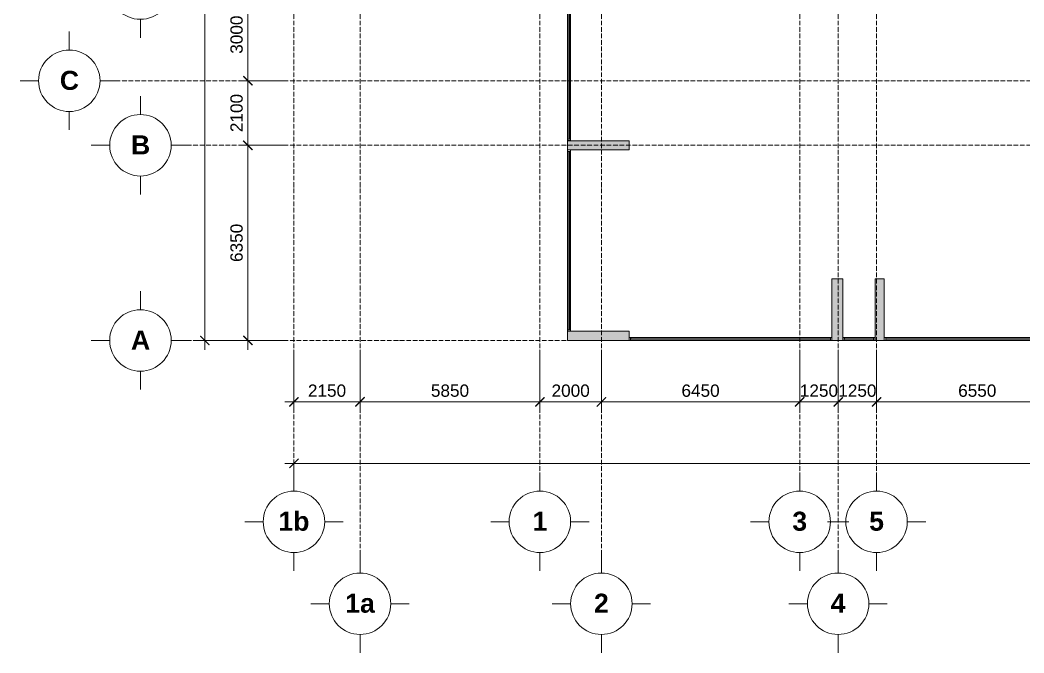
# Model space of a CAD drawing. Header units: millimetres. Extents: x -20211 to 105142, y -25405 to 48204.
# Drawn here: x -17407 to 15244, y -10168 to 10425 of the extents above; entities that cross this region are included whole.
import ezdxf

# ---------------------------------------------------------------- set-up
doc = ezdxf.new("R2010")
doc.units = ezdxf.units.MM
doc.linetypes.add('Grid Line', pattern=[4.2, 3, -0.6, 0, -0.6])
doc.layers.get('Defpoints').update_dxf_attribs({"color": 230})
for name, color, linetype, lineweight in [('CUA', 31, 'Continuous', 9), ('DIM', 1, 'Continuous', 5), ('KH', 6, 'Continuous', 5), ('NET-CAT', 3, 'Continuous', 15), ('NET-THAY', 2, 'Continuous', 9), ('TRUC', 225, 'Continuous', 5), ('X-COT HAM$0$LC.HA', 8, 'Continuous', 9)]:
    doc.layers.add(name, color=color, linetype=linetype, lineweight=lineweight)
doc.styles.add('Arial_B', font='arialbd_0.ttf', dxfattribs={"height": 619.047619})
doc.styles.add('TA1', font='arial_0.ttf')
doc.dimstyles.new('D_200_KTx2', dxfattribs={"dimtxt": 400, "dimasz": 300, "dimexe": 300, "dimexo": 300, "dimgap": 160, "dimtad": 1, "dimdec": 0, "dimzin": 9, "dimtxsty": 'TA1', "dimblk": 'ARCHTICK', "dimcen": 1, "dimdle": 300, "dimclrd": 256, "dimclre": 256, "dimclrt": 7, "dimadec": 0, "dimazin": 0, "dimtfac": 1, "dimtdec": 0, "dimtix": 1, "dimtmove": 1, "dimatfit": 3, "dimldrblk": 'ARCHTICK', "dimfxl": 0, "dimtolj": 1, "dimtzin": 0, "dimlwd": -1, "dimlwe": -1, "dimarcsym": 0})

# ---------------------------------------------------------------- blocks, each defined once
blk = doc.blocks.new('_ARCHTICK')
at = {"color": 0, "linetype": 'ByBlock', "const_width": 0.15}
blk.add_lwpolyline([(-0.5, -0.5), (0.5, 0.5)], dxfattribs=at)
blk = doc.blocks.new('*D33')
at = {"layer": 'Defpoints', "color": 0, "transparency": 16777216}
for p in [(-8499, 0), (-6349, 0), (-6349, -2000)]:
    blk.add_point(p, dxfattribs=at)
at = {"layer": 'DIM', "transparency": 16777216}
for p, q in [((-8499, -300), (-8499, -2300)), ((-6349, -300), (-6349, -2300)), ((-8799, -2000), (-6049, -2000))]:
    blk.add_line(p, q, dxfattribs=at)
at = {"layer": 'DIM', "transparency": 16777216, "xscale": 300, "yscale": 300, "zscale": 300, "rotation": 180}
blk.add_blockref('_ARCHTICK', (-8499, -2000), dxfattribs=at)
at = {"layer": 'DIM', "transparency": 16777216, "xscale": 300, "yscale": 300, "zscale": 300}
blk.add_blockref('_ARCHTICK', (-6349, -2000), dxfattribs=at)
at = {"layer": 'DIM', "color": 7, "transparency": 16777216, "insert": (-7424, -1636), "char_height": 400, "attachment_point": 5, "style": 'TA1'}
blk.add_mtext('\\A1;2150', dxfattribs=at)
blk = doc.blocks.new('*D34')
at = {"layer": 'Defpoints', "color": 0, "transparency": 16777216}
for p in [(-6349, 0), (-499, 0), (-499, -2000)]:
    blk.add_point(p, dxfattribs=at)
at = {"layer": 'DIM', "transparency": 16777216}
for p, q in [((-6349, -300), (-6349, -2300)), ((-499, -300), (-499, -2300)), ((-6649, -2000), (-199, -2000))]:
    blk.add_line(p, q, dxfattribs=at)
at = {"layer": 'DIM', "transparency": 16777216, "xscale": 300, "yscale": 300, "zscale": 300, "rotation": 180}
blk.add_blockref('_ARCHTICK', (-6349, -2000), dxfattribs=at)
at = {"layer": 'DIM', "transparency": 16777216, "xscale": 300, "yscale": 300, "zscale": 300}
blk.add_blockref('_ARCHTICK', (-499, -2000), dxfattribs=at)
at = {"layer": 'DIM', "color": 7, "transparency": 16777216, "insert": (-3424, -1636), "char_height": 400, "attachment_point": 5, "style": 'TA1'}
blk.add_mtext('\\A1;5850', dxfattribs=at)
blk = doc.blocks.new('*D35')
at = {"layer": 'Defpoints', "color": 0, "transparency": 16777216}
for p in [(-499, 0), (1501, 0), (1501, -2000)]:
    blk.add_point(p, dxfattribs=at)
at = {"layer": 'DIM', "transparency": 16777216}
for p, q in [((-499, -300), (-499, -2300)), ((1501, -300), (1501, -2300)), ((-799, -2000), (1801, -2000))]:
    blk.add_line(p, q, dxfattribs=at)
at = {"layer": 'DIM', "transparency": 16777216, "xscale": 300, "yscale": 300, "zscale": 300, "rotation": 180}
blk.add_blockref('_ARCHTICK', (-499, -2000), dxfattribs=at)
at = {"layer": 'DIM', "transparency": 16777216, "xscale": 300, "yscale": 300, "zscale": 300}
blk.add_blockref('_ARCHTICK', (1501, -2000), dxfattribs=at)
at = {"layer": 'DIM', "color": 7, "transparency": 16777216, "insert": (501, -1636), "char_height": 400, "attachment_point": 5, "style": 'TA1'}
blk.add_mtext('\\A1;2000', dxfattribs=at)
blk = doc.blocks.new('*D36')
at = {"layer": 'Defpoints', "color": 0, "transparency": 16777216}
for p in [(1501, 0), (7951, 0), (7951, -2000)]:
    blk.add_point(p, dxfattribs=at)
at = {"layer": 'DIM', "transparency": 16777216}
for p, q in [((1501, -300), (1501, -2300)), ((7951, -300), (7951, -2300)), ((1201, -2000), (8251, -2000))]:
    blk.add_line(p, q, dxfattribs=at)
at = {"layer": 'DIM', "transparency": 16777216, "xscale": 300, "yscale": 300, "zscale": 300, "rotation": 180}
blk.add_blockref('_ARCHTICK', (1501, -2000), dxfattribs=at)
at = {"layer": 'DIM', "transparency": 16777216, "xscale": 300, "yscale": 300, "zscale": 300}
blk.add_blockref('_ARCHTICK', (7951, -2000), dxfattribs=at)
at = {"layer": 'DIM', "color": 7, "transparency": 16777216, "insert": (4726, -1636), "char_height": 400, "attachment_point": 5, "style": 'TA1'}
blk.add_mtext('\\A1;6450', dxfattribs=at)
blk = doc.blocks.new('*D37')
at = {"layer": 'Defpoints', "color": 0, "transparency": 16777216}
for p in [(7951, 0), (9201, 0), (9201, -2000)]:
    blk.add_point(p, dxfattribs=at)
at = {"layer": 'DIM', "transparency": 16777216}
for p, q in [((7951, -300), (7951, -2300)), ((9201, -300), (9201, -2300)), ((7951, -2000), (7651, -2000)), ((7951, -2000), (9201, -2000)), ((9201, -2000), (9501, -2000))]:
    blk.add_line(p, q, dxfattribs=at)
at = {"layer": 'DIM', "transparency": 16777216, "xscale": 300, "yscale": 300, "zscale": 300}
blk.add_blockref('_ARCHTICK', (7951, -2000), dxfattribs=at)
at = {"layer": 'DIM', "transparency": 16777216, "xscale": 300, "yscale": 300, "zscale": 300, "rotation": 180}
blk.add_blockref('_ARCHTICK', (9201, -2000), dxfattribs=at)
at = {"layer": 'DIM', "color": 7, "transparency": 16777216, "insert": (8576, -1636), "char_height": 400, "attachment_point": 5, "style": 'TA1'}
blk.add_mtext('\\A1;1250', dxfattribs=at)
blk = doc.blocks.new('*D38')
at = {"layer": 'Defpoints', "color": 0, "transparency": 16777216}
for p in [(9201, 0), (10451, 0), (10451, -2000)]:
    blk.add_point(p, dxfattribs=at)
at = {"layer": 'DIM', "transparency": 16777216}
for p, q in [((9201, -300), (9201, -2300)), ((10451, -300), (10451, -2300)), ((9201, -2000), (8901, -2000)), ((9201, -2000), (10451, -2000)), ((10451, -2000), (10751, -2000))]:
    blk.add_line(p, q, dxfattribs=at)
at = {"layer": 'DIM', "transparency": 16777216, "xscale": 300, "yscale": 300, "zscale": 300}
blk.add_blockref('_ARCHTICK', (9201, -2000), dxfattribs=at)
at = {"layer": 'DIM', "transparency": 16777216, "xscale": 300, "yscale": 300, "zscale": 300, "rotation": 180}
blk.add_blockref('_ARCHTICK', (10451, -2000), dxfattribs=at)
at = {"layer": 'DIM', "color": 7, "transparency": 16777216, "insert": (9826, -1636), "char_height": 400, "attachment_point": 5, "style": 'TA1'}
blk.add_mtext('\\A1;1250', dxfattribs=at)
blk = doc.blocks.new('*D39')
at = {"layer": 'Defpoints', "color": 0, "transparency": 16777216}
for p in [(10451, 0), (17001, 0), (17001, -2000)]:
    blk.add_point(p, dxfattribs=at)
at = {"layer": 'DIM', "transparency": 16777216}
for p, q in [((10451, -300), (10451, -2300)), ((17001, -300), (17001, -2300)), ((10151, -2000), (17301, -2000))]:
    blk.add_line(p, q, dxfattribs=at)
at = {"layer": 'DIM', "transparency": 16777216, "xscale": 300, "yscale": 300, "zscale": 300, "rotation": 180}
blk.add_blockref('_ARCHTICK', (10451, -2000), dxfattribs=at)
at = {"layer": 'DIM', "transparency": 16777216, "xscale": 300, "yscale": 300, "zscale": 300}
blk.add_blockref('_ARCHTICK', (17001, -2000), dxfattribs=at)
at = {"layer": 'DIM', "color": 7, "transparency": 16777216, "insert": (13726, -1636), "char_height": 400, "attachment_point": 5, "style": 'TA1'}
blk.add_mtext('\\A1;6550', dxfattribs=at)
blk = doc.blocks.new('*D48')
at = {"layer": 'Defpoints', "color": 0, "transparency": 16777216}
for p in [(-8499, -3576), (41001, -3576), (41001, -4000)]:
    blk.add_point(p, dxfattribs=at)
at = {"layer": 'DIM', "transparency": 16777216}
for p, q in [((-8499, -3876), (-8499, -4300)), ((41001, -3876), (41001, -4300)), ((-8799, -4000), (41301, -4000))]:
    blk.add_line(p, q, dxfattribs=at)
at = {"layer": 'DIM', "transparency": 16777216, "xscale": 300, "yscale": 300, "zscale": 300, "rotation": 180}
blk.add_blockref('_ARCHTICK', (-8499, -4000), dxfattribs=at)
at = {"layer": 'DIM', "transparency": 16777216, "xscale": 300, "yscale": 300, "zscale": 300}
blk.add_blockref('_ARCHTICK', (41001, -4000), dxfattribs=at)
at = {"layer": 'DIM', "color": 7, "transparency": 16777216, "insert": (16251, -3636), "char_height": 400, "attachment_point": 5, "style": 'TA1'}
blk.add_mtext('\\A1;49500', dxfattribs=at)
blk = doc.blocks.new('*D59')
at = {"layer": 'Defpoints', "color": 0, "transparency": 16777216}
for p in [(-8499, 11450), (-9999, 8450), (-8499, 8450)]:
    blk.add_point(p, dxfattribs=at)
at = {"layer": 'DIM', "transparency": 16777216}
for p, q in [((-8799, 11450), (-10299, 11450)), ((-9999, 11750), (-9999, 8150)), ((-8799, 8450), (-10299, 8450))]:
    blk.add_line(p, q, dxfattribs=at)
at = {"layer": 'DIM', "transparency": 16777216, "xscale": 300, "yscale": 300, "zscale": 300}
for p, rotation in [((-9999, 11450), 90), ((-9999, 8450), 270)]:
    blk.add_blockref('_ARCHTICK', p, dxfattribs=dict(at, rotation=rotation))
at = {"layer": 'DIM', "color": 7, "transparency": 16777216, "insert": (-10364, 9950), "char_height": 400, "attachment_point": 5, "rotation": 90, "style": 'TA1'}
blk.add_mtext('\\A1;3000', dxfattribs=at)
blk = doc.blocks.new('*D60')
at = {"layer": 'Defpoints', "color": 0, "transparency": 16777216}
for p in [(-8499, 8450), (-9999, 6350), (-8499, 6350)]:
    blk.add_point(p, dxfattribs=at)
at = {"layer": 'DIM', "transparency": 16777216}
for p, q in [((-9999, 8750), (-9999, 6050)), ((-8799, 8450), (-10299, 8450)), ((-8799, 6350), (-10299, 6350))]:
    blk.add_line(p, q, dxfattribs=at)
at = {"layer": 'DIM', "transparency": 16777216, "xscale": 300, "yscale": 300, "zscale": 300}
for p, rotation in [((-9999, 8450), 90), ((-9999, 6350), 270)]:
    blk.add_blockref('_ARCHTICK', p, dxfattribs=dict(at, rotation=rotation))
at = {"layer": 'DIM', "color": 7, "transparency": 16777216, "insert": (-10364, 7400), "char_height": 400, "attachment_point": 5, "rotation": 90, "style": 'TA1'}
blk.add_mtext('\\A1;2100', dxfattribs=at)
blk = doc.blocks.new('*D61')
at = {"layer": 'Defpoints', "color": 0, "transparency": 16777216}
for p in [(-8499, 6350), (-9999, 0), (-8499, 0)]:
    blk.add_point(p, dxfattribs=at)
at = {"layer": 'DIM', "transparency": 16777216}
for p, q in [((-9999, 6650), (-9999, -300)), ((-8799, 6350), (-10299, 6350)), ((-8799, 0), (-10299, 0))]:
    blk.add_line(p, q, dxfattribs=at)
at = {"layer": 'DIM', "transparency": 16777216, "xscale": 300, "yscale": 300, "zscale": 300}
for p, rotation in [((-9999, 6350), 90), ((-9999, 0), 270)]:
    blk.add_blockref('_ARCHTICK', p, dxfattribs=dict(at, rotation=rotation))
at = {"layer": 'DIM', "color": 7, "transparency": 16777216, "insert": (-10364, 3175), "char_height": 400, "attachment_point": 5, "rotation": 90, "style": 'TA1'}
blk.add_mtext('\\A1;6350', dxfattribs=at)
blk = doc.blocks.new('*D69')
at = {"layer": 'Defpoints', "color": 0, "transparency": 16777216}
for p in [(-8499, 42600), (-11399, 0), (-8499, 0)]:
    blk.add_point(p, dxfattribs=at)
at = {"layer": 'DIM', "transparency": 16777216}
for p, q in [((-11399, 42900), (-11399, -300)), ((-8799, 42600), (-11699, 42600)), ((-8799, 0), (-11699, 0))]:
    blk.add_line(p, q, dxfattribs=at)
at = {"layer": 'DIM', "transparency": 16777216, "xscale": 300, "yscale": 300, "zscale": 300}
for p, rotation in [((-11399, 42600), 90), ((-11399, 0), 270)]:
    blk.add_blockref('_ARCHTICK', p, dxfattribs=dict(at, rotation=rotation))
at = {"layer": 'DIM', "color": 7, "transparency": 16777216, "insert": (-11764, 21300), "char_height": 400, "attachment_point": 5, "rotation": 90, "style": 'TA1'}
blk.add_mtext('\\A1;42600', dxfattribs=at)
blk = doc.blocks.new('Grid - FamilyAL-KH TRUC-550400-MẶT BẰNG HẦM 2')
at = {"layer": 'KH'}
for p, q in [((0, 7), (0, 4)), ((-8, -1), (-5, -1)), ((8, -1), (5, -1)), ((0, -9), (0, -6))]:
    blk.add_line(p, q, dxfattribs=at)
blk.add_circle((0, -1), 5, dxfattribs=at)
blk = doc.blocks.new('ALC1807-ASCENT PLAZA-KET CAU_rvt-1-MẶT BẰNG TẦNG 1')
at = {"layer": 'X-COT HAM$0$LC.HA'}
h = blk.add_hatch(color=256, dxfattribs=at)
h.dxf.hatch_style = 1
h.paths.add_polyline_path([(2401, 6200), (2401, 6500), (401, 6500), (401, 6200)])
h = blk.add_hatch(color=256, dxfattribs=at)
h.dxf.hatch_style = 1
h.paths.add_polyline_path([(9351, 2000), (9001, 2000), (9001, 0), (9351, 0)])
h = blk.add_hatch(color=256, dxfattribs=at)
h.dxf.hatch_style = 1
h.paths.add_polyline_path([(10701, 2000), (10401, 2000), (10401, 0), (10701, 0)])
h = blk.add_hatch(color=256, dxfattribs=at)
h.dxf.hatch_style = 1
h.paths.add_polyline_path([(2401, 0), (2401, 300), (401, 300), (401, 0)])
at = {"ltscale": 1000}
for points in [[(2401, 6200), (2401, 6500), (401, 6500), (401, 6200)], [(9351, 2000), (9001, 2000), (9001, 0), (9351, 0)], [(10701, 2000), (10401, 2000), (10401, 0), (10701, 0)], [(2401, 0), (2401, 300), (401, 300), (401, 0)]]:
    blk.add_lwpolyline(points, close=True, dxfattribs=at)
blk = doc.blocks.new('*U119')
for p, q in [((6550, 100, 0), (50, 100, 0)), ((6550, 0, 0), (50, 0, 0)), ((6537, 58, 0), (63, 58, 0)), ((6537, 42, 0), (63, 42, 0))]:
    blk.add_line(p, q)
at = {"ltscale": 100}
for p, q in [((50, 61, 0), (50, 39, 0)), ((50, 61, 0), (50, 39, 0)), ((6550, 61, 0), (6550, 39, 0)), ((6550, 61, 0), (6550, 39, 0))]:
    blk.add_line(p, q, dxfattribs=at)
at = {"color": 1, "lineweight": 0, "ltscale": 10}
blk.add_line((57, 50, 0), (6543, 50, 0), dxfattribs=at)
at = {"ltscale": 25, "elevation": 0}
for points in [[(0, 0), (50, 0), (50, 100), (0, 100)], [(2, 2), (48, 2), (48, 98), (2, 98)]]:
    blk.add_lwpolyline(points, close=True, dxfattribs=at)
at = {"elevation": 0}
for points in [[(50, 39), (50, 61), (63, 61, -0.414214), (63, 60), (63, 57, -0.414214), (63, 56, -0.414214), (62, 57), (62, 59, 0.414214), (62, 60), (52, 60, 0.414214), (51, 59), (51, 40, 0.414214), (52, 40), (62, 40, 0.414214), (62, 40), (62, 43, -0.414214), (63, 43, -0.414214), (63, 43), (63, 39, -0.414214), (63, 39), (50, 39)], [(6550, 39), (6550, 61), (6537, 61, 0.414214), (6537, 60), (6537, 57, 0.414214), (6537, 56, 0.414214), (6538, 57), (6538, 59, -0.414214), (6538, 60), (6548, 60, -0.414214), (6549, 59), (6549, 40, -0.414214), (6548, 40), (6538, 40, -0.414214), (6538, 40), (6538, 43, 0.414214), (6537, 43, 0.414214), (6537, 43), (6537, 39, 0.414214), (6537, 39), (6550, 39)]]:
    blk.add_lwpolyline(points, format="xyb", dxfattribs=at)
for points in [[(50, 40), (50, 59)], [(50, 40), (50, 59)], [(6550, 40), (6550, 59)], [(6550, 40), (6550, 59)]]:
    blk.add_lwpolyline(points, dxfattribs=at)
for points in [[(57, 52, 0.110226), (57, 52), (57, 48, 0.110226), (57, 48, 0.547587), (60, 47, -0.371535), (61, 47, 0.207699), (65, 47, -0.626616), (65, 47, -0.088099), (63, 42), (63, 44), (60, 44), (60, 43), (56, 46, -0.26277), (55, 47), (55, 50), (55, 53, -0.26277), (56, 54), (60, 57), (60, 56), (63, 56), (63, 58, -0.088099), (65, 53, -0.626616), (65, 53, 0.207699), (61, 53, -0.371535), (60, 53, 0.547587)], [(6543, 52, -0.110226), (6543, 52), (6543, 48, -0.110226), (6543, 48, -0.547587), (6540, 47, 0.371535), (6539, 47, -0.207699), (6535, 47, 0.626616), (6535, 47, 0.088099), (6537, 42), (6537, 44), (6540, 44), (6540, 43), (6544, 46, 0.26277), (6545, 47), (6545, 50), (6545, 53, 0.26277), (6544, 54), (6540, 57), (6540, 56), (6537, 56), (6537, 58, 0.088099), (6535, 53, 0.626616), (6535, 53, -0.207699), (6539, 53, 0.371535), (6540, 53, -0.547587)]]:
    blk.add_lwpolyline(points, format="xyb", close=True)
for points in [[(57, 47), (57, 52), (6543, 52), (6543, 47)], [(6600, 100), (6600, 0), (6550, 0), (6550, 100)], [(6598, 98), (6598, 2), (6552, 2), (6552, 98)]]:
    blk.add_lwpolyline(points, close=True)
blk = doc.blocks.new('*U120')
for p, q in [((1000, 100, 0), (50, 100, 0)), ((1000, 0, 0), (50, 0, 0)), ((987, 58, 0), (63, 58, 0)), ((987, 42, 0), (63, 42, 0))]:
    blk.add_line(p, q)
at = {"ltscale": 100}
for p, q in [((50, 61, 0), (50, 39, 0)), ((50, 61, 0), (50, 39, 0)), ((1000, 61, 0), (1000, 39, 0)), ((1000, 61, 0), (1000, 39, 0))]:
    blk.add_line(p, q, dxfattribs=at)
at = {"color": 1, "lineweight": 0, "ltscale": 10}
blk.add_line((57, 50, 0), (993, 50, 0), dxfattribs=at)
at = {"ltscale": 25, "elevation": 0}
for points in [[(0, 0), (50, 0), (50, 100), (0, 100)], [(2, 2), (48, 2), (48, 98), (2, 98)]]:
    blk.add_lwpolyline(points, close=True, dxfattribs=at)
at = {"elevation": 0}
for points in [[(50, 39), (50, 61), (63, 61, -0.414214), (63, 60), (63, 57, -0.414214), (63, 56, -0.414214), (62, 57), (62, 59, 0.414214), (62, 60), (52, 60, 0.414214), (51, 59), (51, 40, 0.414214), (52, 40), (62, 40, 0.414214), (62, 40), (62, 43, -0.414214), (63, 43, -0.414214), (63, 43), (63, 39, -0.414214), (63, 39), (50, 39)], [(1000, 39), (1000, 61), (987, 61, 0.414214), (987, 60), (987, 57, 0.414214), (987, 56, 0.414214), (988, 57), (988, 59, -0.414214), (988, 60), (998, 60, -0.414214), (999, 59), (999, 40, -0.414214), (998, 40), (988, 40, -0.414214), (988, 40), (988, 43, 0.414214), (987, 43, 0.414214), (987, 43), (987, 39, 0.414214), (987, 39), (1000, 39)]]:
    blk.add_lwpolyline(points, format="xyb", dxfattribs=at)
for points in [[(50, 40), (50, 59)], [(50, 40), (50, 59)], [(1000, 40), (1000, 59)], [(1000, 40), (1000, 59)]]:
    blk.add_lwpolyline(points, dxfattribs=at)
for points in [[(57, 52, 0.110226), (57, 52), (57, 48, 0.110226), (57, 48, 0.547587), (60, 47, -0.371535), (61, 47, 0.207699), (65, 47, -0.626616), (65, 47, -0.088099), (63, 42), (63, 44), (60, 44), (60, 43), (56, 46, -0.26277), (55, 47), (55, 50), (55, 53, -0.26277), (56, 54), (60, 57), (60, 56), (63, 56), (63, 58, -0.088099), (65, 53, -0.626616), (65, 53, 0.207699), (61, 53, -0.371535), (60, 53, 0.547587)], [(993, 52, -0.110226), (993, 52), (993, 48, -0.110226), (993, 48, -0.547587), (990, 47, 0.371535), (989, 47, -0.207699), (985, 47, 0.626616), (985, 47, 0.088099), (987, 42), (987, 44), (990, 44), (990, 43), (994, 46, 0.26277), (995, 47), (995, 50), (995, 53, 0.26277), (994, 54), (990, 57), (990, 56), (987, 56), (987, 58, 0.088099), (985, 53, 0.626616), (985, 53, -0.207699), (989, 53, 0.371535), (990, 53, -0.547587)]]:
    blk.add_lwpolyline(points, format="xyb", close=True)
for points in [[(57, 47), (57, 52), (993, 52), (993, 47)], [(1050, 100), (1050, 0), (1000, 0), (1000, 100)], [(1048, 98), (1048, 2), (1002, 2), (1002, 98)]]:
    blk.add_lwpolyline(points, close=True)
blk = doc.blocks.new('*U121')
for p, q in [((6000, 100, 0), (50, 100, 0)), ((6000, 0, 0), (50, 0, 0)), ((5987, 58, 0), (63, 58, 0)), ((5987, 42, 0), (63, 42, 0))]:
    blk.add_line(p, q)
at = {"ltscale": 100}
for p, q in [((50, 61, 0), (50, 39, 0)), ((50, 61, 0), (50, 39, 0)), ((6000, 61, 0), (6000, 39, 0)), ((6000, 61, 0), (6000, 39, 0))]:
    blk.add_line(p, q, dxfattribs=at)
at = {"color": 1, "lineweight": 0, "ltscale": 10}
blk.add_line((57, 50, 0), (5993, 50, 0), dxfattribs=at)
at = {"ltscale": 25, "elevation": 0}
for points in [[(0, 0), (50, 0), (50, 100), (0, 100)], [(2, 2), (48, 2), (48, 98), (2, 98)]]:
    blk.add_lwpolyline(points, close=True, dxfattribs=at)
at = {"elevation": 0}
for points in [[(50, 39), (50, 61), (63, 61, -0.414214), (63, 60), (63, 57, -0.414214), (63, 56, -0.414214), (62, 57), (62, 59, 0.414214), (62, 60), (52, 60, 0.414214), (51, 59), (51, 40, 0.414214), (52, 40), (62, 40, 0.414214), (62, 40), (62, 43, -0.414214), (63, 43, -0.414214), (63, 43), (63, 39, -0.414214), (63, 39), (50, 39)], [(6000, 39), (6000, 61), (5987, 61, 0.414214), (5987, 60), (5987, 57, 0.414214), (5987, 56, 0.414214), (5988, 57), (5988, 59, -0.414214), (5988, 60), (5998, 60, -0.414214), (5999, 59), (5999, 40, -0.414214), (5998, 40), (5988, 40, -0.414214), (5988, 40), (5988, 43, 0.414214), (5987, 43, 0.414214), (5987, 43), (5987, 39, 0.414214), (5987, 39), (6000, 39)]]:
    blk.add_lwpolyline(points, format="xyb", dxfattribs=at)
for points in [[(50, 40), (50, 59)], [(50, 40), (50, 59)], [(6000, 40), (6000, 59)], [(6000, 40), (6000, 59)]]:
    blk.add_lwpolyline(points, dxfattribs=at)
for points in [[(57, 52, 0.110226), (57, 52), (57, 48, 0.110226), (57, 48, 0.547587), (60, 47, -0.371535), (61, 47, 0.207699), (65, 47, -0.626616), (65, 47, -0.088099), (63, 42), (63, 44), (60, 44), (60, 43), (56, 46, -0.26277), (55, 47), (55, 50), (55, 53, -0.26277), (56, 54), (60, 57), (60, 56), (63, 56), (63, 58, -0.088099), (65, 53, -0.626616), (65, 53, 0.207699), (61, 53, -0.371535), (60, 53, 0.547587)], [(5993, 52, -0.110226), (5993, 52), (5993, 48, -0.110226), (5993, 48, -0.547587), (5990, 47, 0.371535), (5989, 47, -0.207699), (5985, 47, 0.626616), (5985, 47, 0.088099), (5987, 42), (5987, 44), (5990, 44), (5990, 43), (5994, 46, 0.26277), (5995, 47), (5995, 50), (5995, 53, 0.26277), (5994, 54), (5990, 57), (5990, 56), (5987, 56), (5987, 58, 0.088099), (5985, 53, 0.626616), (5985, 53, -0.207699), (5989, 53, 0.371535), (5990, 53, -0.547587)]]:
    blk.add_lwpolyline(points, format="xyb", close=True)
for points in [[(57, 47), (57, 52), (5993, 52), (5993, 47)], [(6050, 100), (6050, 0), (6000, 0), (6000, 100)], [(6048, 98), (6048, 2), (6002, 2), (6002, 98)]]:
    blk.add_lwpolyline(points, close=True)
blk = doc.blocks.new('*U145')
for p, q in [((5850, 100, 0), (50, 100, 0)), ((5850, 0, 0), (50, 0, 0)), ((5837, 58, 0), (63, 58, 0)), ((5837, 42, 0), (63, 42, 0))]:
    blk.add_line(p, q)
at = {"ltscale": 100}
for p, q in [((50, 61, 0), (50, 39, 0)), ((50, 61, 0), (50, 39, 0)), ((5850, 61, 0), (5850, 39, 0)), ((5850, 61, 0), (5850, 39, 0))]:
    blk.add_line(p, q, dxfattribs=at)
at = {"color": 1, "lineweight": 0, "ltscale": 10}
blk.add_line((57, 50, 0), (5843, 50, 0), dxfattribs=at)
at = {"ltscale": 25, "elevation": 0}
for points in [[(0, 0), (50, 0), (50, 100), (0, 100)], [(2, 2), (48, 2), (48, 98), (2, 98)]]:
    blk.add_lwpolyline(points, close=True, dxfattribs=at)
at = {"elevation": 0}
for points in [[(50, 39), (50, 61), (63, 61, -0.414214), (63, 60), (63, 57, -0.414214), (63, 56, -0.414214), (62, 57), (62, 59, 0.414214), (62, 60), (52, 60, 0.414214), (51, 59), (51, 40, 0.414214), (52, 40), (62, 40, 0.414214), (62, 40), (62, 43, -0.414214), (63, 43, -0.414214), (63, 43), (63, 39, -0.414214), (63, 39), (50, 39)], [(5850, 39), (5850, 61), (5838, 61, 0.414214), (5837, 60), (5837, 57, 0.414214), (5838, 56, 0.414214), (5838, 57), (5838, 59, -0.414214), (5839, 60), (5849, 60, -0.414214), (5849, 59), (5849, 40, -0.414214), (5849, 40), (5839, 40, -0.414214), (5838, 40), (5838, 43, 0.414214), (5838, 43, 0.414214), (5837, 43), (5837, 39, 0.414214), (5838, 39), (5850, 39)]]:
    blk.add_lwpolyline(points, format="xyb", dxfattribs=at)
for points in [[(50, 40), (50, 59)], [(50, 40), (50, 59)], [(5850, 40), (5850, 59)], [(5850, 40), (5850, 59)]]:
    blk.add_lwpolyline(points, dxfattribs=at)
for points in [[(57, 52, 0.110226), (57, 52), (57, 48, 0.110226), (57, 48, 0.547587), (60, 47, -0.371535), (61, 47, 0.207699), (65, 47, -0.626616), (65, 47, -0.088099), (63, 42), (63, 44), (60, 44), (60, 43), (56, 46, -0.26277), (55, 47), (55, 50), (55, 53, -0.26277), (56, 54), (60, 57), (60, 56), (63, 56), (63, 58, -0.088099), (65, 53, -0.626616), (65, 53, 0.207699), (61, 53, -0.371535), (60, 53, 0.547587)], [(5843, 52, -0.110226), (5843, 52), (5843, 48, -0.110226), (5843, 48, -0.547587), (5840, 47, 0.371535), (5839, 47, -0.207699), (5835, 47, 0.626616), (5835, 47, 0.088099), (5837, 42), (5837, 44), (5840, 44), (5840, 43), (5844, 46, 0.26277), (5845, 47), (5845, 50), (5845, 53, 0.26277), (5844, 54), (5840, 57), (5840, 56), (5837, 56), (5837, 58, 0.088099), (5835, 53, 0.626616), (5835, 53, -0.207699), (5839, 53, 0.371535), (5840, 53, -0.547587)]]:
    blk.add_lwpolyline(points, format="xyb", close=True)
for points in [[(57, 47), (57, 52), (5843, 52), (5843, 47)], [(5900, 100), (5900, 0), (5850, 0), (5850, 100)], [(5898, 98), (5898, 2), (5852, 2), (5852, 98)]]:
    blk.add_lwpolyline(points, close=True)
blk = doc.blocks.new('*U152')
for p, q in [((4700, 100, 0), (50, 100, 0)), ((4700, 0, 0), (50, 0, 0)), ((4687, 58, 0), (63, 58, 0)), ((4687, 42, 0), (63, 42, 0))]:
    blk.add_line(p, q)
at = {"ltscale": 100}
for p, q in [((50, 61, 0), (50, 39, 0)), ((50, 61, 0), (50, 39, 0)), ((4700, 61, 0), (4700, 39, 0)), ((4700, 61, 0), (4700, 39, 0))]:
    blk.add_line(p, q, dxfattribs=at)
at = {"color": 1, "lineweight": 0, "ltscale": 10}
blk.add_line((57, 50, 0), (4693, 50, 0), dxfattribs=at)
at = {"ltscale": 25, "elevation": 0}
for points in [[(0, 0), (50, 0), (50, 100), (0, 100)], [(2, 2), (48, 2), (48, 98), (2, 98)]]:
    blk.add_lwpolyline(points, close=True, dxfattribs=at)
at = {"elevation": 0}
for points in [[(50, 39), (50, 61), (63, 61, -0.414214), (63, 60), (63, 57, -0.414214), (63, 56, -0.414214), (62, 57), (62, 59, 0.414214), (62, 60), (52, 60, 0.414214), (51, 59), (51, 40, 0.414214), (52, 40), (62, 40, 0.414214), (62, 40), (62, 43, -0.414214), (63, 43, -0.414214), (63, 43), (63, 39, -0.414214), (63, 39), (50, 39)], [(4700, 39), (4700, 61), (4688, 61, 0.414214), (4687, 60), (4687, 57, 0.414214), (4688, 56, 0.414214), (4688, 57), (4688, 59, -0.414214), (4689, 60), (4699, 60, -0.414214), (4699, 59), (4699, 40, -0.414214), (4699, 40), (4689, 40, -0.414214), (4688, 40), (4688, 43, 0.414214), (4688, 43, 0.414214), (4687, 43), (4687, 39, 0.414214), (4688, 39), (4700, 39)]]:
    blk.add_lwpolyline(points, format="xyb", dxfattribs=at)
for points in [[(50, 40), (50, 59)], [(50, 40), (50, 59)], [(4700, 40), (4700, 59)], [(4700, 40), (4700, 59)]]:
    blk.add_lwpolyline(points, dxfattribs=at)
for points in [[(57, 52, 0.110226), (57, 52), (57, 48, 0.110226), (57, 48, 0.547587), (60, 47, -0.371535), (61, 47, 0.207699), (65, 47, -0.626616), (65, 47, -0.088099), (63, 42), (63, 44), (60, 44), (60, 43), (56, 46, -0.26277), (55, 47), (55, 50), (55, 53, -0.26277), (56, 54), (60, 57), (60, 56), (63, 56), (63, 58, -0.088099), (65, 53, -0.626616), (65, 53, 0.207699), (61, 53, -0.371535), (60, 53, 0.547587)], [(4693, 52, -0.110226), (4693, 52), (4693, 48, -0.110226), (4693, 48, -0.547587), (4690, 47, 0.371535), (4689, 47, -0.207699), (4685, 47, 0.626616), (4685, 47, 0.088099), (4687, 42), (4687, 44), (4690, 44), (4690, 43), (4694, 46, 0.26277), (4695, 47), (4695, 50), (4695, 53, 0.26277), (4694, 54), (4690, 57), (4690, 56), (4687, 56), (4687, 58, 0.088099), (4685, 53, 0.626616), (4685, 53, -0.207699), (4689, 53, 0.371535), (4690, 53, -0.547587)]]:
    blk.add_lwpolyline(points, format="xyb", close=True)
for points in [[(57, 47), (57, 52), (4693, 52), (4693, 47)], [(4750, 100), (4750, 0), (4700, 0), (4700, 100)], [(4748, 98), (4748, 2), (4702, 2), (4702, 98)]]:
    blk.add_lwpolyline(points, close=True)

msp = doc.modelspace()

# ---------------------------------------------------------------- linework, layer by layer
at = {"layer": 'NET-THAY'}
for p, q in [((400.5, 11249.9), (400.5, 6499.9)), ((400.5, 6199.9), (400.5, 299.9)), ((2400.5, -0.1), (9000.5, -0.1)), ((9350.5, -0.1), (10400.5, -0.1)), ((10700.5, -0.1), (16750.5, -0.1))]:
    msp.add_line(p, q, dxfattribs=at)
at = {"layer": 'TRUC', "linetype": 'Grid Line', "ltscale": 50}
for p, q in [((-8499.5, 43599.9), (-8499.5, -4500.1)), ((-6349.5, 43599.9), (-6349.5, -7167.6)), ((-499.5, 43599.9), (-499.5, -4500.1)), ((1500.5, 43599.9), (1500.5, -7167.6)), ((7950.5, 43599.9), (7950.5, -4500.1)), ((9200.5, 43599.9), (9200.5, -7167.6)), ((10450.5, 43599.9), (10450.5, -4500.1)), ((43000.5, 8449.9), (-14407, 8449.9)), ((43000.5, 6349.9), (-12092.4, 6349.9)), ((43000.5, -0.1), (-12092.4, -0.1))]:
    msp.add_line(p, q, dxfattribs=at)

# ---------------------------------------------------------------- block references
at = {"lineweight": 5}
for p, xscale, yscale, zscale, rotation in [((-13692.4, 11449.9), 200.0000000000002, 200.0000000000002, 200.0000000000002, 90), ((-16007, 8449.9), 200.0000000000002, 200.0000000000002, 200.0000000000002, 90), ((-13692.4, 6349.9), 200.0000000000002, 200.0000000000002, 200.0000000000002, 90), ((-13692.4, -0.1), 200.0000000000002, 200.0000000000002, 200.0000000000002, 90), ((-8499.5, -6100.1), 199.9999999999999, 199.9999999999999, 199.9999999999999, 180), ((-499.5, -6100.1), 199.9999999999999, 199.9999999999999, 199.9999999999999, 180), ((7950.5, -6100.1), 199.9999999999999, 199.9999999999999, 199.9999999999999, 180), ((10450.5, -6100.1), 199.9999999999999, 199.9999999999999, 199.9999999999999, 180), ((-6349.5, -8767.6), 199.9999999999999, 199.9999999999999, 199.9999999999999, 180), ((1500.5, -8767.6), 199.9999999999999, 199.9999999999999, 199.9999999999999, 180), ((9200.5, -8767.6), 199.9999999999999, 199.9999999999999, 199.9999999999999, 180)]:
    msp.add_blockref('Grid - FamilyAL-KH TRUC-550400-MẶT BẰNG HẦM 2', p, dxfattribs=dict(at, xscale=xscale, yscale=yscale, zscale=zscale, rotation=rotation))
at = {"layer": 'CUA', "rotation": 90}
for name, p in [('*U152', (500.5, 6499.9, 0)), ('*U145', (500.5, 299.9, 0))]:
    msp.add_blockref(name, p, dxfattribs=at)
at = {"layer": 'CUA'}
for name, p in [('*U119', (2400.5, -0.1)), ('*U120', (9350.5, -0.1)), ('*U121', (10700.5, -0.1))]:
    msp.add_blockref(name, p, dxfattribs=at)
at = {"layer": 'NET-CAT'}
msp.add_blockref('ALC1807-ASCENT PLAZA-KET CAU_rvt-1-MẶT BẰNG TẦNG 1', (0, 0), dxfattribs=at)

# ---------------------------------------------------------------- texts
at = {"layer": 'KH', "attachment_point": 2, "line_spacing_factor": 0.941778, "style": 'Arial_B'}
for s, insert, char_height, width in [('\\fArial|b1|i0|c0|p34|;C', (-15801.9, 8772.4), 619.048, 727.186), ('\\fArial|b1|i0|c0|p34|;B', (-13487.2, 6672.4), 619.048, 727.186), ('\\fArial|b1|i0|c0|p34|;A', (-13487.2, 322.4), 619.048, 705.15), ('1b', (-8499.2, -5572.2), 619.05, 1175.251), ('\\fArial|b1|i0|c0|p34|;1', (-499.2, -5572.2), 619.048, 558.244), ('\\fArial|b1|i0|c0|p34|;3', (7950.8, -5572.2), 619.048, 558.244), ('\\fArial|b1|i0|c0|p34|;5', (10450.8, -5572.2), 619.048, 558.244), ('1a', (-6349.2, -8239.8), 619.05, 1116.488), ('\\fArial|b1|i0|c0|p34|;2', (1500.8, -8239.8), 619.048, 558.244), ('\\fArial|b1|i0|c0|p34|;4', (9200.8, -8239.8), 619.048, 558.244)]:
    msp.add_mtext(s, dxfattribs=dict(at, insert=insert, char_height=char_height, width=width))

# ---------------------------------------------------------------- dimensions: what is measured, and where the dimension line sits
at = {"layer": 'DIM'}
for base, p1, p2, picture, middle in [((-11399.5, -0.1), (-8499.5, 42599.9), (-8499.5, -0.1), '*D69', (-11763.7, 21299.9)), ((-9999.5, 8449.9), (-8499.5, 11449.9), (-8499.5, 8449.9), '*D59', (-10363.8, 9949.9)), ((-9999.5, 6349.9), (-8499.5, 8449.9), (-8499.5, 6349.9), '*D60', (-10363.7, 7399.9)), ((-9999.5, -0.1), (-8499.5, 6349.9), (-8499.5, -0.1), '*D61', (-10363.8, 3174.9))]:
    dim = msp.add_linear_dim(base=base, p1=p1, p2=p2, angle=90, dimstyle='D_200_KTx2', dxfattribs=at)
    dim.commit()
    dim.dimension.update_dxf_attribs({"geometry": picture, "text_midpoint": middle})
for base, p1, p2, picture, middle in [((-6349.5, -2000.1), (-8499.5, -0.1), (-6349.5, -0.1), '*D33', (-7424.5, -1635.8)), ((-499.5, -2000.1), (-6349.5, -0.1), (-499.5, -0.1), '*D34', (-3424.5, -1635.8)), ((1500.5, -2000.1), (-499.5, -0.1), (1500.5, -0.1), '*D35', (500.5, -1635.8)), ((7950.5, -2000.1), (1500.5, -0.1), (7950.5, -0.1), '*D36', (4725.5, -1635.8)), ((9200.5, -2000.1), (7950.5, -0.1), (9200.5, -0.1), '*D37', (8575.5, -1635.8)), ((10450.5, -2000.1), (9200.5, -0.1), (10450.5, -0.1), '*D38', (9825.5, -1635.8)), ((17000.5, -2000.1), (10450.5, -0.1), (17000.5, -0.1), '*D39', (13725.5, -1635.8)), ((41000.5, -4000.1), (-8499.5, -3575.8), (41000.5, -3575.8), '*D48', (16250.5, -3635.8))]:
    dim = msp.add_linear_dim(base=base, p1=p1, p2=p2, dimstyle='D_200_KTx2', dxfattribs=at)
    dim.commit()
    dim.dimension.update_dxf_attribs({"geometry": picture, "text_midpoint": middle})

doc.saveas('drawing.dxf')
